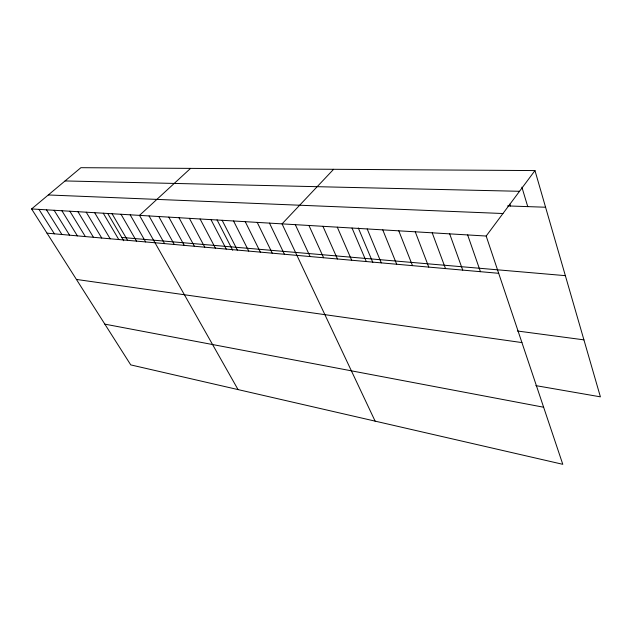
<?xml version="1.0" encoding="UTF-8"?>
<svg xmlns="http://www.w3.org/2000/svg" width="632" height="632" viewBox="0 0 632 632"><rect width="100%" height="100%" fill="white"/><g stroke="black" fill="none" stroke-linecap="round" stroke-linejoin="round"><path stroke-width="0.95" d="M486.174 236.036L534.972 170.577L80.896 167.685L31.6 208.939L130.753 364.901L562.788 464.315L486.174 236.036L31.6 208.939M333.601 169.297L282.054 223.87L375.116 421.133M190.564 168.389L139.522 215.378L238.043 389.589M65.064 180.942L519.536 191.291M507.591 205.921L545.574 207.233M48.309 194.964L502.961 213.521M121.794 237.442L565.356 275.655M47.005 233.168L498.688 273.308M517.505 331.018L583.921 339.858M76.417 279.439L521.937 342.584M535.857 385.631L600.4 396.841L534.972 170.577M104.841 324.137L543.631 407.229M38.963 209.382L54.384 233.824M46.468 209.824L61.912 234.496M54.115 210.282L69.575 235.175M61.904 210.748L77.381 235.87M69.852 211.222L85.344 236.573M77.957 211.704L93.457 237.3M86.229 212.194L101.736 238.035M94.658 212.7L110.173 238.785M103.269 213.213L118.784 239.552M107.835 213.632L123.73 240.752M112.054 213.735L127.569 240.326M121.02 214.272L136.528 241.124M130.168 214.817L145.676 241.938M149.073 215.947L164.549 243.612M158.83 216.523L174.282 244.481M168.799 217.116L184.236 245.366M178.998 217.724L194.395 246.267M189.418 218.348L204.784 247.191M200.075 218.98L215.401 248.131M210.977 219.636L226.264 249.103M217.045 219.849L232.679 250.233M222.14 220.299L237.371 250.09M233.556 220.979L248.732 251.094M245.248 221.674L260.36 252.129M257.224 222.393L272.258 253.187M269.485 223.12L284.44 254.269M295.326 224.66L310.091 256.553M308.953 225.474L323.608 257.753M322.936 226.303L337.464 258.986M337.291 227.165L351.692 260.25M352.04 228.041L366.291 261.545M358.297 227.955L372.833 262.485M367.192 228.942L381.286 262.88M382.763 229.874L396.683 264.247M398.784 230.822L412.506 265.653M415.256 231.81L428.78 267.099M432.209 232.821L445.513 268.584M449.668 233.856L462.727 270.117M467.648 234.93L480.446 271.689M509.819 204.136L510.403 206.016M521.89 187.151L527.744 206.617"/></g></svg>
